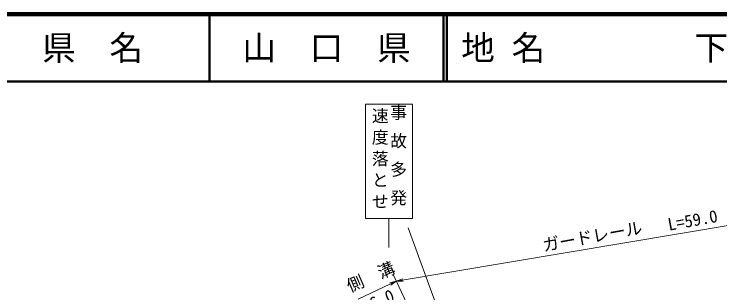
# Model space of a CAD drawing. Units: millimetres, scale not verified. Extents: x 40000 to 680000, y 20000 to 380000.
# Drawn here: x 303972 to 408815, y 338630 to 380000 of the extents above; entities that cross this region are included whole.
import ezdxf
from ezdxf.enums import TextEntityAlignment as Align

# ---------------------------------------------------------------- set-up
doc = ezdxf.new("R2010")
doc.units = ezdxf.units.MM
doc.header["$LTSCALE"] = 1000
for name, color, linetype, lineweight in [('M-STR-HTXT', 7, 'Continuous', 13), ('M-STR-STRC', 7, 'Continuous', 13), ('M-TTL', 2, 'Continuous', 140), ('M-TTL-LINE', 7, 'Continuous', 50)]:
    doc.layers.add(name, color=color, linetype=linetype, lineweight=lineweight)
doc.layers.add('M-TTL-TXT', color=7, linetype='Continuous')
doc.styles.add('@ＭＳ ゴシック', font='')
doc.styles.add('ＭＳ ゴシック', font='')
doc.styles.get('@ＭＳ ゴシック').set_extended_font_data('@MS Gothic')
doc.styles.get('ＭＳ ゴシック').set_extended_font_data('MS Gothic')

# ---------------------------------------------------------------- blocks, each defined once
blk = doc.blocks.new('open_arrow')
at = {"color": 0, "linetype": 'Continuous', "lineweight": -2}
blk.add_lwpolyline([(7.5, 1.25), (0, 0), (7.5, -1.25)], dxfattribs=at)

msp = doc.modelspace()

# ---------------------------------------------------------------- linework, layer by layer
at = {"layer": 'M-STR-HTXT'}
for p, q in [((360747, 340373), (422474, 350734)), ((378759, 303818), (362504, 348264)), ((375922, 308343), (360318, 341277)), ((355086, 337696), (360746, 340373))]:
    msp.add_line(p, q, dxfattribs=at)
at = {"layer": 'M-STR-STRC'}
msp.add_line((359647, 349660), (359647, 345343), dxfattribs=at)
msp.add_lwpolyline([(356147, 349660), (363147, 349660), (363147, 366660), (356147, 366660)], close=True, dxfattribs=at)
at = {"layer": 'M-TTL'}
msp.add_line((680000, 380000), (40000, 380000), dxfattribs=at)
at = {"layer": 'M-TTL-LINE'}
for p, q in [((333000, 380000), (333000, 370000)), ((367750, 380000), (367750, 370000)), ((368250, 380000), (368250, 370000)), ((40000, 370000), (680000, 370000))]:
    msp.add_line(p, q, dxfattribs=at)

# ---------------------------------------------------------------- block references
at = {"layer": 'M-STR-HTXT', "xscale": 133, "yscale": 133}
for p, rotation in [((360746, 340373), 205.3), ((360747, 340373), 9.5)]:
    msp.add_blockref('open_arrow', p, dxfattribs=dict(at, rotation=rotation))

# ---------------------------------------------------------------- texts
at = {"layer": 'M-STR-HTXT', "style": 'ＭＳ ゴシック'}
for s, rotation, p in [('L=59.0', 10.31, (405029, 347972)), ('ガードレール', 10.31, (390133, 345578)), ('側\u3000溝', 23.31, (357523, 339673)), ('L=6.0', 23.31, (358012, 335833))]:
    msp.add_text(s, height=1833, rotation=rotation, dxfattribs=at).set_placement(p, align=Align.BOTTOM_CENTER)
at = {"layer": 'M-STR-STRC', "char_height": 1833, "attachment_point": 8, "rotation": 270, "style": '@ＭＳ ゴシック'}
for s, insert in [('\\T1.27;速度落とせ', (357189, 358239)), ('\\T1.69;事故多発', (359913, 358239))]:
    msp.add_mtext(s, dxfattribs=dict(at, insert=insert))
at = {"layer": 'M-TTL-TXT', "style": 'ＭＳ ゴシック'}
for s, p in [('県\u3000名', (315625, 375000)), ('山\u3000口\u3000県', (350375, 375000))]:
    msp.add_text(s, height=3666, dxfattribs=at).set_placement(p, align=Align.MIDDLE_CENTER)
for s, p in [('地 名', (370380, 375000)), ('下関市豊田町大字地吉', (405024, 375000))]:
    msp.add_text(s, height=3666, dxfattribs=at).set_placement(p, align=Align.MIDDLE_LEFT)

doc.saveas('drawing.dxf')
